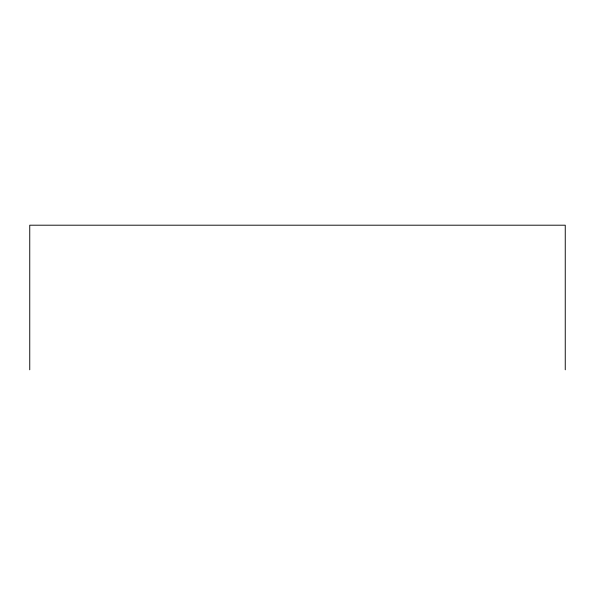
<?xml version="1.0" encoding="UTF-8"?>
<svg xmlns="http://www.w3.org/2000/svg" width="595" height="595" viewBox="0 0 595 595"><rect width="100%" height="100%" fill="white"/><g stroke="black" fill="none" stroke-linecap="round" stroke-linejoin="round"><path stroke-width="0.89" d="M565.25 369.8L565.25 225.2L29.75 225.2L29.75 369.8"/></g></svg>
